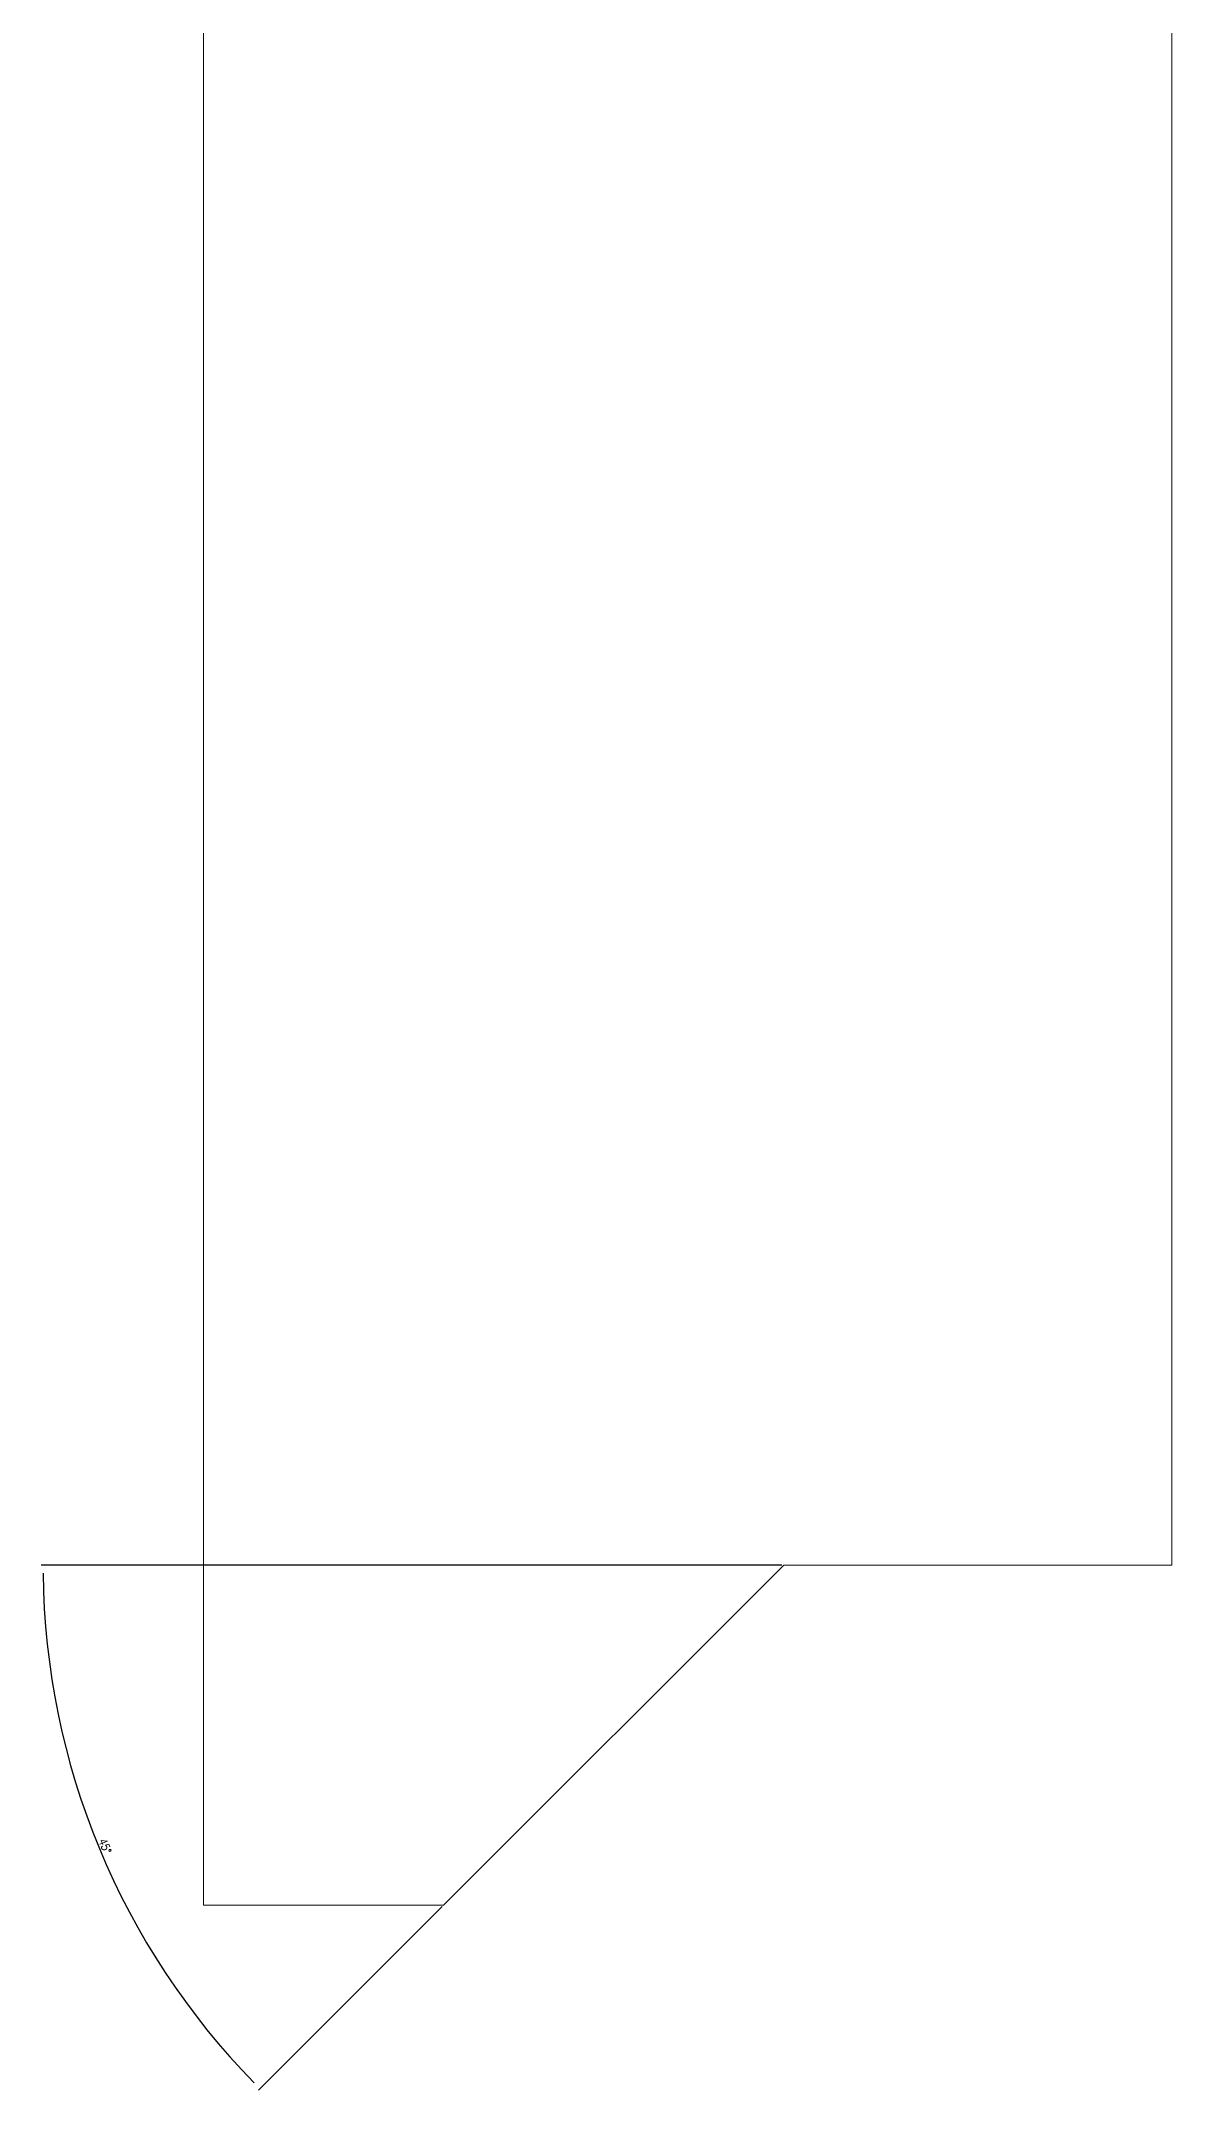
# Model space of a CAD drawing. Header units: millimetres. Extents: x 48729 to 52518, y -13032 to -10902.
# Drawn here: x 51976 to 52259, y -11951 to -11439 of the extents above; entities that cross this region are included whole.
import ezdxf

# ---------------------------------------------------------------- set-up
doc = ezdxf.new("R2010")
doc.units = ezdxf.units.MM
doc.layers.add('B2', color=255, linetype='Continuous')
doc.layers.add('DIM', color=4, linetype='Continuous')
doc.styles.get("Standard").update_dxf_attribs({"font": 'txt.shx', "width": 0.85, "bigfont": 'ctxt.shx'})
doc.dimstyles.new('T-2-WX', dxfattribs={"dimtxt": 2, "dimasz": 2, "dimexe": 0.5, "dimexo": 0.5, "dimgap": 0.5, "dimtad": 1, "dimtxsty": 'Standard', "dimblk": 'OPEN30', "dimcen": 0, "dimazin": 3, "dimtfac": 1, "dimtmove": 0, "dimatfit": 3, "dimldrblk": 'OPEN30', "dimlwd": -1, "dimlwe": -1})

# ---------------------------------------------------------------- blocks, each defined once
blk = doc.blocks.new('*D7600')
at = {"layer": 'Defpoints', "color": 0}
for p in [(52161.66, -11819.95), (52161.66, -11819.95), (52258.66, -11819.95), (51982.91, -11867.85), (52076.66, -11904.95)]:
    blk.add_point(p, dxfattribs=at)
at = {"layer": 'DIM', "color": 0}
for p, q in [((52161.16, -11819.95), (51976.1, -11819.95)), ((52076.31, -11905.3), (52030.45, -11951.16))]:
    blk.add_line(p, q, dxfattribs=at)
blk.add_arc((52161.66, -11819.95), 185.06, 180.6192, 224.3808, dxfattribs=at)
at = {"layer": 'DIM', "color": 0, "insert": (51992.12, -11890.18), "char_height": 2, "attachment_point": 5, "rotation": 292.5}
blk.add_mtext('45%%d', dxfattribs=at)
blk = doc.blocks.new('_Open30')

msp = doc.modelspace()

# ---------------------------------------------------------------- linework, layer by layer
at = {"layer": 'B2', "linetype": 'Continuous', "lineweight": 13, "ltscale": 0.5, "elevation": 0}
msp.add_lwpolyline([(52076.665, -11204.948), (52161.665, -11289.948), (52258.665, -11289.948), (52258.665, -11819.948), (52161.665, -11819.948), (52076.665, -11904.948), (52016.665, -11904.948), (52016.665, -11204.948)], close=True, dxfattribs=at)

# ---------------------------------------------------------------- dimensions: what is measured, and where the dimension line sits
at = {"layer": 'DIM', "color": 94}
dim = msp.add_angular_dim_2l(base=(51982.907, -11867.846), line1=((52161.665, -11819.948, 0), (52076.665, -11904.948, 0)), line2=((52258.665, -11819.948, 0), (52161.665, -11819.948, 0)), dimstyle='T-2-WX', dxfattribs=at)
dim.commit()
dim.dimension.update_dxf_attribs({"geometry": '*D7600', "text_midpoint": (51992.118, -11890.176)})

doc.saveas('drawing.dxf')
